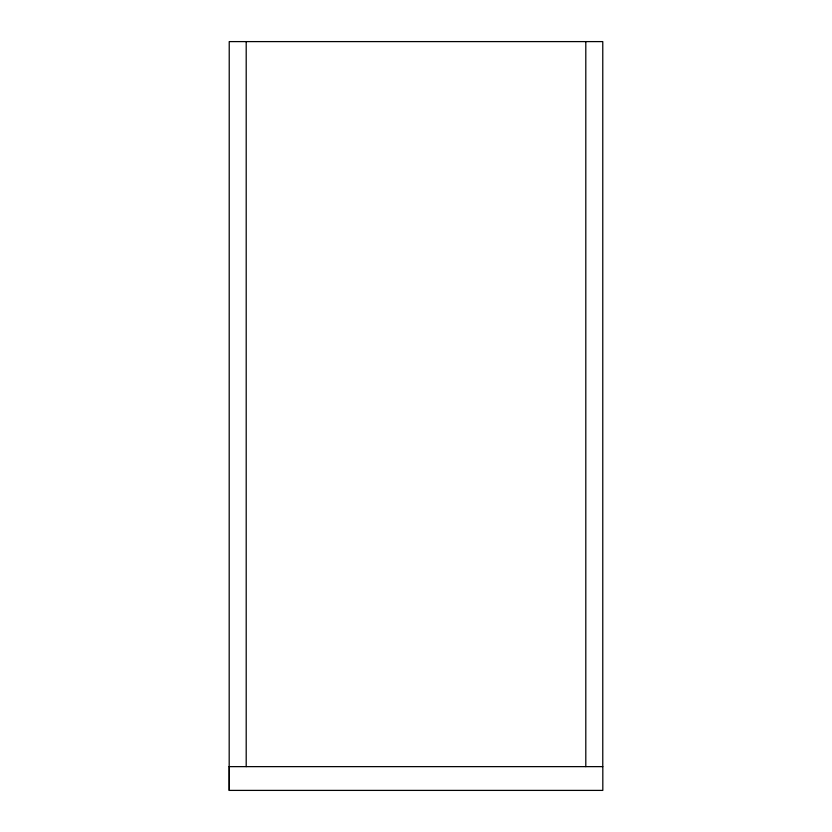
<?xml version="1.0" encoding="UTF-8"?>
<svg xmlns="http://www.w3.org/2000/svg" width="832" height="832" viewBox="0 0 832 832"><rect width="100%" height="100%" fill="white"/><g stroke="black" fill="none" stroke-linecap="round" stroke-linejoin="round"><path stroke-width="1.25" d="M229.185 766.636L602.815 766.636L602.815 790.4L229.185 790.4L229.226 41.6L602.774 41.6L602.774 766.636M585.801 41.6L585.801 766.636M246.199 41.6L246.199 766.636M229.268 766.636L229.268 790.4"/></g></svg>
